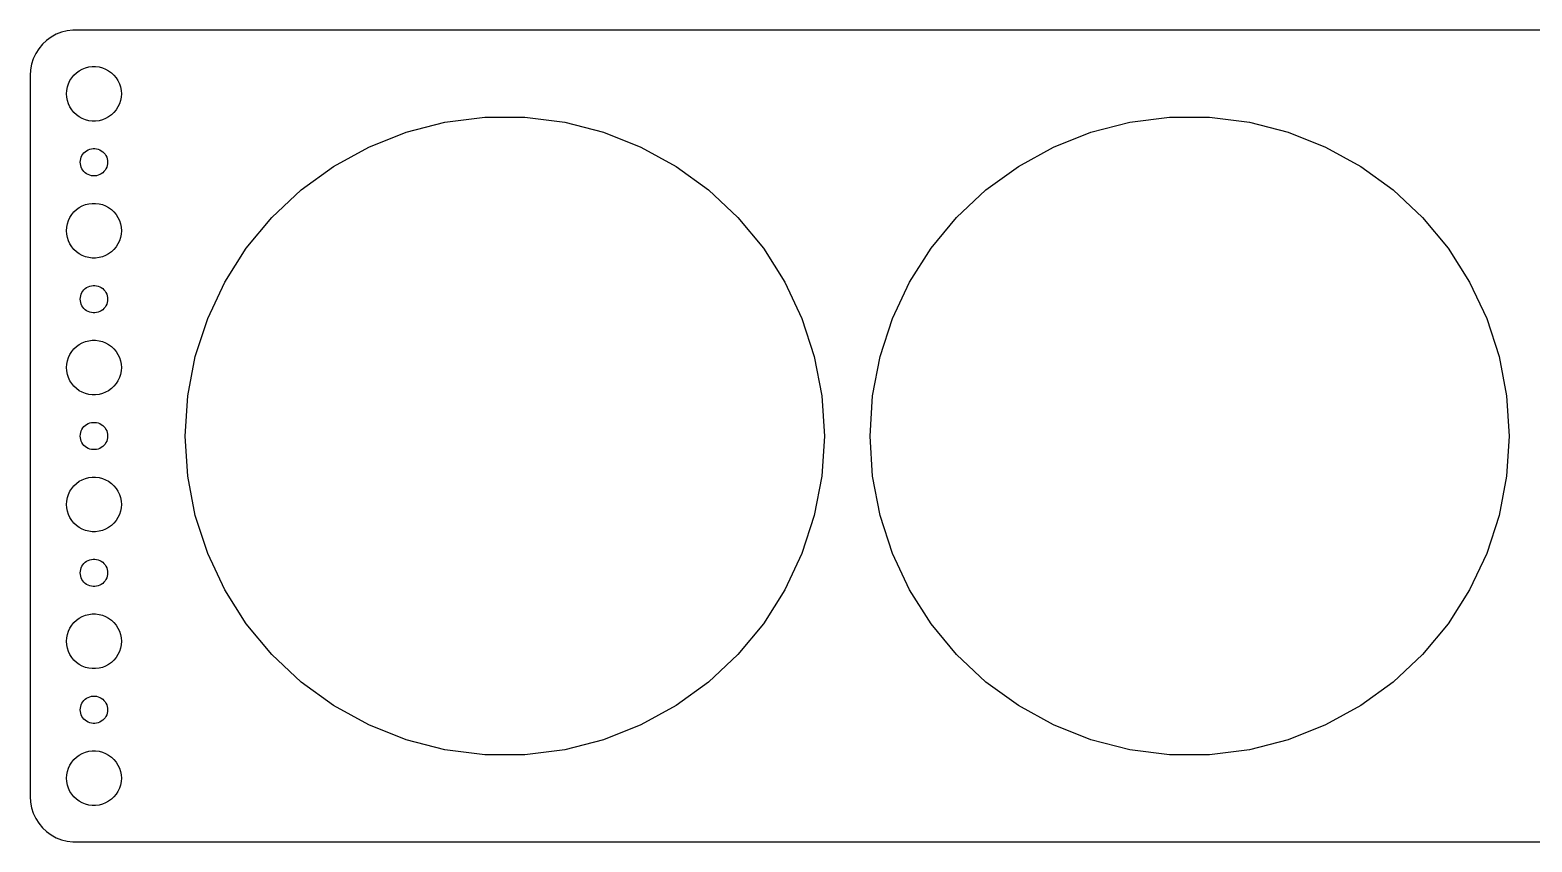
# Model space of a CAD drawing. Header units: metres. Extents: x -164 to 164, y 55 to 242.
# Drawn here: x -164.5 to 0, y 153.5 to 242.5 of the extents above; entities that cross this region are included whole.
import ezdxf

# ---------------------------------------------------------------- set-up
doc = ezdxf.new("R2010")
doc.units = ezdxf.units.M

msp = doc.modelspace()

# ---------------------------------------------------------------- linework, layer by layer
for p, q in [((-161.629, 242.024), (-162.179, 241.722)), ((-161.045, 242.255), (-161.629, 242.024)), ((-160.437, 242.411), (-161.045, 242.255)), ((-159.814, 242.49), (-160.437, 242.411)), ((159.814, 242.49), (-159.814, 242.49)), ((-163.545, 240.439), (-163.882, 239.909)), ((-163.145, 240.923), (-163.545, 240.439)), ((-162.687, 241.353), (-163.145, 240.923)), ((-162.179, 241.722), (-162.687, 241.353)), ((-164.343, 238.743), (-164.461, 238.127)), ((-164.149, 239.341), (-164.343, 238.743)), ((-163.882, 239.909), (-164.149, 239.341)), ((-164.461, 238.127), (-164.5, 237.5)), ((-164.5, 237.5), (-164.5, 158.5)), ((-160.289, 236.604), (-160.129, 236.945)), ((-160.129, 236.945), (-159.927, 237.263)), ((-159.927, 237.263), (-159.687, 237.554)), ((-159.687, 237.554), (-159.412, 237.812)), ((-159.412, 237.812), (-159.107, 238.033)), ((-159.107, 238.033), (-158.777, 238.214)), ((-158.777, 238.214), (-158.427, 238.353)), ((-158.427, 238.353), (-158.062, 238.447)), ((-158.062, 238.447), (-157.688, 238.494)), ((-157.688, 238.494), (-157.312, 238.494)), ((-157.312, 238.494), (-156.938, 238.447)), ((-156.938, 238.447), (-156.573, 238.353)), ((-156.573, 238.353), (-156.223, 238.214)), ((-156.223, 238.214), (-155.893, 238.033)), ((-155.893, 238.033), (-155.588, 237.812)), ((-155.588, 237.812), (-155.313, 237.554)), ((-155.313, 237.554), (-155.073, 237.263)), ((-155.073, 237.263), (-154.871, 236.945)), ((-154.871, 236.945), (-154.711, 236.604)), ((-160.5, 235.5), (-160.476, 235.876)), ((-160.476, 235.124), (-160.5, 235.5)), ((-160.476, 235.876), (-160.406, 236.246)), ((-160.406, 236.246), (-160.289, 236.604)), ((-154.711, 236.604), (-154.594, 236.246)), ((-154.594, 236.246), (-154.524, 235.876)), ((-154.524, 235.876), (-154.5, 235.5)), ((-154.5, 235.5), (-154.524, 235.124)), ((-160.406, 234.754), (-160.476, 235.124)), ((-160.289, 234.396), (-160.406, 234.754)), ((-160.129, 234.055), (-160.289, 234.396)), ((-159.927, 233.737), (-160.129, 234.055)), ((-159.687, 233.446), (-159.927, 233.737)), ((-155.073, 233.737), (-155.313, 233.446)), ((-154.871, 234.055), (-155.073, 233.737)), ((-154.711, 234.396), (-154.871, 234.055)), ((-154.594, 234.754), (-154.711, 234.396)), ((-154.524, 235.124), (-154.594, 234.754)), ((-159.412, 233.188), (-159.687, 233.446)), ((-159.107, 232.967), (-159.412, 233.188)), ((-158.777, 232.786), (-159.107, 232.967)), ((-158.427, 232.647), (-158.777, 232.786)), ((-158.062, 232.553), (-158.427, 232.647)), ((-157.688, 232.506), (-158.062, 232.553)), ((-157.312, 232.506), (-157.688, 232.506)), ((-156.938, 232.553), (-157.312, 232.506)), ((-156.573, 232.647), (-156.938, 232.553)), ((-156.223, 232.786), (-156.573, 232.647)), ((-155.893, 232.967), (-156.223, 232.786)), ((-155.588, 233.188), (-155.893, 232.967)), ((-155.313, 233.446), (-155.588, 233.188)), ((-123.316, 231.287), (-119.058, 232.38)), ((-119.058, 232.38), (-114.698, 232.931)), ((-114.698, 232.931), (-110.302, 232.931)), ((-110.302, 232.931), (-105.942, 232.38)), ((-105.942, 232.38), (-101.684, 231.287)), ((-48.3156, 231.287), (-44.0583, 232.38)), ((-44.0583, 232.38), (-39.6977, 232.931)), ((-39.6977, 232.931), (-35.3023, 232.931)), ((-35.3023, 232.931), (-30.9417, 232.38)), ((-30.9417, 232.38), (-26.6844, 231.287)), ((-127.402, 229.669), (-123.316, 231.287)), ((-101.684, 231.287), (-97.5977, 229.669)), ((-52.4023, 229.669), (-48.3156, 231.287)), ((-26.6844, 231.287), (-22.5977, 229.669)), ((-158.895, 228.552), (-158.814, 228.723)), ((-158.814, 228.723), (-158.714, 228.882)), ((-158.714, 228.882), (-158.593, 229.027)), ((-158.593, 229.027), (-158.456, 229.156)), ((-158.456, 229.156), (-158.304, 229.266)), ((-158.304, 229.266), (-158.139, 229.357)), ((-158.139, 229.357), (-157.964, 229.427)), ((-157.964, 229.427), (-157.781, 229.473)), ((-157.781, 229.473), (-157.594, 229.497)), ((-157.594, 229.497), (-157.406, 229.497)), ((-157.406, 229.497), (-157.219, 229.473)), ((-157.219, 229.473), (-157.036, 229.427)), ((-157.036, 229.427), (-156.861, 229.357)), ((-156.861, 229.357), (-156.696, 229.266)), ((-156.696, 229.266), (-156.544, 229.156)), ((-156.544, 229.156), (-156.407, 229.027)), ((-156.407, 229.027), (-156.286, 228.882)), ((-156.286, 228.882), (-156.186, 228.723)), ((-156.186, 228.723), (-156.105, 228.552)), ((-131.254, 227.551), (-127.402, 229.669)), ((-97.5977, 229.669), (-93.7461, 227.551)), ((-56.2539, 227.551), (-52.4023, 229.669)), ((-22.5977, 229.669), (-18.746, 227.551)), ((-159, 228), (-158.988, 228.188)), ((-158.988, 227.812), (-159, 228)), ((-158.988, 228.188), (-158.953, 228.373)), ((-158.953, 227.627), (-158.988, 227.812)), ((-158.953, 228.373), (-158.895, 228.552)), ((-158.895, 227.448), (-158.953, 227.627)), ((-158.814, 227.277), (-158.895, 227.448)), ((-158.714, 227.118), (-158.814, 227.277)), ((-158.593, 226.973), (-158.714, 227.118)), ((-156.286, 227.118), (-156.407, 226.973)), ((-156.186, 227.277), (-156.286, 227.118)), ((-156.105, 227.448), (-156.186, 227.277)), ((-156.105, 228.552), (-156.047, 228.373)), ((-156.047, 227.627), (-156.105, 227.448)), ((-156.047, 228.373), (-156.012, 228.188)), ((-156.012, 227.812), (-156.047, 227.627)), ((-156.012, 228.188), (-156, 228)), ((-156, 228), (-156.012, 227.812)), ((-134.81, 224.968), (-131.254, 227.551)), ((-93.7461, 227.551), (-90.1902, 224.968)), ((-59.8098, 224.968), (-56.2539, 227.551)), ((-18.746, 227.551), (-15.1902, 224.968)), ((-158.456, 226.844), (-158.593, 226.973)), ((-158.304, 226.734), (-158.456, 226.844)), ((-158.139, 226.643), (-158.304, 226.734)), ((-157.964, 226.573), (-158.139, 226.643)), ((-157.781, 226.527), (-157.964, 226.573)), ((-157.594, 226.503), (-157.781, 226.527)), ((-157.406, 226.503), (-157.594, 226.503)), ((-157.219, 226.527), (-157.406, 226.503)), ((-157.036, 226.573), (-157.219, 226.527)), ((-156.861, 226.643), (-157.036, 226.573)), ((-156.696, 226.734), (-156.861, 226.643)), ((-156.544, 226.844), (-156.696, 226.734)), ((-156.407, 226.973), (-156.544, 226.844)), ((-138.014, 221.959), (-134.81, 224.968)), ((-90.1902, 224.968), (-86.9861, 221.959)), ((-63.0139, 221.959), (-59.8098, 224.968)), ((-15.1902, 224.968), (-11.9861, 221.959)), ((-160.129, 221.945), (-159.927, 222.263)), ((-159.927, 222.263), (-159.687, 222.554)), ((-159.687, 222.554), (-159.412, 222.812)), ((-159.412, 222.812), (-159.107, 223.033)), ((-159.107, 223.033), (-158.777, 223.214)), ((-158.777, 223.214), (-158.427, 223.353)), ((-158.427, 223.353), (-158.062, 223.447)), ((-158.062, 223.447), (-157.688, 223.494)), ((-157.688, 223.494), (-157.312, 223.494)), ((-157.312, 223.494), (-156.938, 223.447)), ((-156.938, 223.447), (-156.573, 223.353)), ((-156.573, 223.353), (-156.223, 223.214)), ((-156.223, 223.214), (-155.893, 223.033)), ((-155.893, 223.033), (-155.588, 222.812)), ((-155.588, 222.812), (-155.313, 222.554)), ((-155.313, 222.554), (-155.073, 222.263)), ((-155.073, 222.263), (-154.871, 221.945)), ((-160.5, 220.5), (-160.476, 220.876)), ((-160.476, 220.124), (-160.5, 220.5)), ((-160.476, 220.876), (-160.406, 221.246)), ((-160.406, 221.246), (-160.289, 221.604)), ((-160.289, 221.604), (-160.129, 221.945)), ((-154.871, 221.945), (-154.711, 221.604)), ((-154.711, 221.604), (-154.594, 221.246)), ((-154.594, 221.246), (-154.524, 220.876)), ((-154.524, 220.876), (-154.5, 220.5)), ((-154.5, 220.5), (-154.524, 220.124)), ((-140.816, 218.572), (-138.014, 221.959)), ((-86.9861, 221.959), (-84.1844, 218.572)), ((-65.8156, 218.572), (-63.0139, 221.959)), ((-11.9861, 221.959), (-9.1844, 218.572)), ((-160.406, 219.754), (-160.476, 220.124)), ((-160.289, 219.396), (-160.406, 219.754)), ((-160.129, 219.055), (-160.289, 219.396)), ((-159.927, 218.737), (-160.129, 219.055)), ((-154.871, 219.055), (-155.073, 218.737)), ((-154.711, 219.396), (-154.871, 219.055)), ((-154.594, 219.754), (-154.711, 219.396)), ((-154.524, 220.124), (-154.594, 219.754)), ((-159.687, 218.446), (-159.927, 218.737)), ((-159.412, 218.188), (-159.687, 218.446)), ((-159.107, 217.967), (-159.412, 218.188)), ((-158.777, 217.786), (-159.107, 217.967)), ((-158.427, 217.647), (-158.777, 217.786)), ((-158.062, 217.553), (-158.427, 217.647)), ((-157.688, 217.506), (-158.062, 217.553)), ((-157.312, 217.506), (-157.688, 217.506)), ((-156.938, 217.553), (-157.312, 217.506)), ((-156.573, 217.647), (-156.938, 217.553)), ((-156.223, 217.786), (-156.573, 217.647)), ((-155.893, 217.967), (-156.223, 217.786)), ((-155.588, 218.188), (-155.893, 217.967)), ((-155.313, 218.446), (-155.588, 218.188)), ((-155.073, 218.737), (-155.313, 218.446)), ((-143.171, 214.861), (-140.816, 218.572)), ((-84.1844, 218.572), (-81.8293, 214.861)), ((-68.1707, 214.861), (-65.8156, 218.572)), ((-9.1844, 218.572), (-6.8293, 214.861)), ((-158.814, 213.723), (-158.714, 213.882)), ((-158.714, 213.882), (-158.593, 214.027)), ((-158.593, 214.027), (-158.456, 214.156)), ((-158.456, 214.156), (-158.304, 214.266)), ((-158.304, 214.266), (-158.139, 214.357)), ((-158.139, 214.357), (-157.964, 214.427)), ((-157.964, 214.427), (-157.781, 214.473)), ((-157.781, 214.473), (-157.594, 214.497)), ((-157.594, 214.497), (-157.406, 214.497)), ((-157.406, 214.497), (-157.219, 214.473)), ((-157.219, 214.473), (-157.036, 214.427)), ((-157.036, 214.427), (-156.861, 214.357)), ((-156.861, 214.357), (-156.696, 214.266)), ((-156.696, 214.266), (-156.544, 214.156)), ((-156.544, 214.156), (-156.407, 214.027)), ((-156.407, 214.027), (-156.286, 213.882)), ((-156.286, 213.882), (-156.186, 213.723)), ((-145.042, 210.884), (-143.171, 214.861)), ((-81.8293, 214.861), (-79.9578, 210.884)), ((-70.0422, 210.884), (-68.1707, 214.861)), ((-6.8293, 214.861), (-4.9578, 210.884)), ((-159, 213), (-158.988, 213.188)), ((-158.988, 212.812), (-159, 213)), ((-158.988, 213.188), (-158.953, 213.373)), ((-158.953, 212.627), (-158.988, 212.812)), ((-158.953, 213.373), (-158.895, 213.552)), ((-158.895, 212.448), (-158.953, 212.627)), ((-158.895, 213.552), (-158.814, 213.723)), ((-158.814, 212.277), (-158.895, 212.448)), ((-158.714, 212.118), (-158.814, 212.277)), ((-156.186, 212.277), (-156.286, 212.118)), ((-156.186, 213.723), (-156.105, 213.552)), ((-156.105, 212.448), (-156.186, 212.277)), ((-156.105, 213.552), (-156.047, 213.373)), ((-156.047, 212.627), (-156.105, 212.448)), ((-156.047, 213.373), (-156.012, 213.188)), ((-156.012, 212.812), (-156.047, 212.627)), ((-156.012, 213.188), (-156, 213)), ((-156, 213), (-156.012, 212.812)), ((-158.593, 211.973), (-158.714, 212.118)), ((-158.456, 211.844), (-158.593, 211.973)), ((-158.304, 211.734), (-158.456, 211.844)), ((-158.139, 211.643), (-158.304, 211.734)), ((-157.964, 211.573), (-158.139, 211.643)), ((-157.781, 211.527), (-157.964, 211.573)), ((-157.594, 211.503), (-157.781, 211.527)), ((-157.406, 211.503), (-157.594, 211.503)), ((-157.219, 211.527), (-157.406, 211.503)), ((-157.036, 211.573), (-157.219, 211.527)), ((-156.861, 211.643), (-157.036, 211.573)), ((-156.696, 211.734), (-156.861, 211.643)), ((-156.544, 211.844), (-156.696, 211.734)), ((-156.407, 211.973), (-156.544, 211.844)), ((-156.286, 212.118), (-156.407, 211.973)), ((-146.4, 206.704), (-145.042, 210.884)), ((-79.9578, 210.884), (-78.5996, 206.704)), ((-71.4004, 206.704), (-70.0422, 210.884)), ((-4.9578, 210.884), (-3.5996, 206.704)), ((-159.927, 207.263), (-159.687, 207.554)), ((-159.687, 207.554), (-159.412, 207.812)), ((-159.412, 207.812), (-159.107, 208.033)), ((-159.107, 208.033), (-158.777, 208.214)), ((-158.777, 208.214), (-158.427, 208.353)), ((-158.427, 208.353), (-158.062, 208.447)), ((-158.062, 208.447), (-157.688, 208.494)), ((-157.688, 208.494), (-157.312, 208.494)), ((-157.312, 208.494), (-156.938, 208.447)), ((-156.938, 208.447), (-156.573, 208.353)), ((-156.573, 208.353), (-156.223, 208.214)), ((-156.223, 208.214), (-155.893, 208.033)), ((-155.893, 208.033), (-155.588, 207.812)), ((-155.588, 207.812), (-155.313, 207.554)), ((-155.313, 207.554), (-155.073, 207.263)), ((-160.5, 205.5), (-160.476, 205.876)), ((-160.476, 205.876), (-160.406, 206.246)), ((-160.406, 206.246), (-160.289, 206.604)), ((-160.289, 206.604), (-160.129, 206.945)), ((-160.129, 206.945), (-159.927, 207.263)), ((-155.073, 207.263), (-154.871, 206.945)), ((-154.871, 206.945), (-154.711, 206.604)), ((-154.711, 206.604), (-154.594, 206.246)), ((-154.594, 206.246), (-154.524, 205.876)), ((-154.524, 205.876), (-154.5, 205.5)), ((-147.224, 202.387), (-146.4, 206.704)), ((-78.5996, 206.704), (-77.776, 202.387)), ((-72.224, 202.387), (-71.4004, 206.704)), ((-3.5996, 206.704), (-2.776, 202.387)), ((-160.476, 205.124), (-160.5, 205.5)), ((-160.406, 204.754), (-160.476, 205.124)), ((-160.289, 204.396), (-160.406, 204.754)), ((-160.129, 204.055), (-160.289, 204.396)), ((-159.927, 203.737), (-160.129, 204.055)), ((-154.871, 204.055), (-155.073, 203.737)), ((-154.711, 204.396), (-154.871, 204.055)), ((-154.594, 204.754), (-154.711, 204.396)), ((-154.524, 205.124), (-154.594, 204.754)), ((-154.5, 205.5), (-154.524, 205.124)), ((-159.687, 203.446), (-159.927, 203.737)), ((-159.412, 203.188), (-159.687, 203.446)), ((-159.107, 202.967), (-159.412, 203.188)), ((-158.777, 202.786), (-159.107, 202.967)), ((-158.427, 202.647), (-158.777, 202.786)), ((-158.062, 202.553), (-158.427, 202.647)), ((-157.688, 202.506), (-158.062, 202.553)), ((-157.312, 202.506), (-157.688, 202.506)), ((-156.938, 202.553), (-157.312, 202.506)), ((-156.573, 202.647), (-156.938, 202.553)), ((-156.223, 202.786), (-156.573, 202.647)), ((-155.893, 202.967), (-156.223, 202.786)), ((-155.588, 203.188), (-155.893, 202.967)), ((-155.313, 203.446), (-155.588, 203.188)), ((-155.073, 203.737), (-155.313, 203.446)), ((-147.5, 198), (-147.224, 202.387)), ((-77.776, 202.387), (-77.5, 198)), ((-72.5, 198), (-72.224, 202.387)), ((-2.776, 202.387), (-2.5, 198)), ((-158.593, 199.027), (-158.456, 199.156)), ((-158.456, 199.156), (-158.304, 199.266)), ((-158.304, 199.266), (-158.139, 199.357)), ((-158.139, 199.357), (-157.964, 199.427)), ((-157.964, 199.427), (-157.781, 199.473)), ((-157.781, 199.473), (-157.594, 199.497)), ((-157.594, 199.497), (-157.406, 199.497)), ((-157.406, 199.497), (-157.219, 199.473)), ((-157.219, 199.473), (-157.036, 199.427)), ((-157.036, 199.427), (-156.861, 199.357)), ((-156.861, 199.357), (-156.696, 199.266)), ((-156.696, 199.266), (-156.544, 199.156)), ((-156.544, 199.156), (-156.407, 199.027)), ((-159, 198), (-158.988, 198.188)), ((-158.988, 197.812), (-159, 198)), ((-158.988, 198.188), (-158.953, 198.373)), ((-158.953, 197.627), (-158.988, 197.812)), ((-158.953, 198.373), (-158.895, 198.552)), ((-158.895, 197.448), (-158.953, 197.627)), ((-158.895, 198.552), (-158.814, 198.723)), ((-158.814, 197.277), (-158.895, 197.448)), ((-158.814, 198.723), (-158.714, 198.882)), ((-158.714, 198.882), (-158.593, 199.027)), ((-156.407, 199.027), (-156.286, 198.882)), ((-156.286, 198.882), (-156.186, 198.723)), ((-156.186, 198.723), (-156.105, 198.552)), ((-156.105, 197.448), (-156.186, 197.277)), ((-156.105, 198.552), (-156.047, 198.373)), ((-156.047, 197.627), (-156.105, 197.448)), ((-156.047, 198.373), (-156.012, 198.188)), ((-156.012, 197.812), (-156.047, 197.627)), ((-156.012, 198.188), (-156, 198)), ((-156, 198), (-156.012, 197.812)), ((-147.224, 193.613), (-147.5, 198)), ((-77.5, 198), (-77.776, 193.613)), ((-72.224, 193.613), (-72.5, 198)), ((-2.5, 198), (-2.776, 193.613)), ((-158.714, 197.118), (-158.814, 197.277)), ((-158.593, 196.973), (-158.714, 197.118)), ((-158.456, 196.844), (-158.593, 196.973)), ((-158.304, 196.734), (-158.456, 196.844)), ((-158.139, 196.643), (-158.304, 196.734)), ((-157.964, 196.573), (-158.139, 196.643)), ((-157.781, 196.527), (-157.964, 196.573)), ((-157.594, 196.503), (-157.781, 196.527)), ((-157.406, 196.503), (-157.594, 196.503)), ((-157.219, 196.527), (-157.406, 196.503)), ((-157.036, 196.573), (-157.219, 196.527)), ((-156.861, 196.643), (-157.036, 196.573)), ((-156.696, 196.734), (-156.861, 196.643)), ((-156.544, 196.844), (-156.696, 196.734)), ((-156.407, 196.973), (-156.544, 196.844)), ((-156.286, 197.118), (-156.407, 196.973)), ((-156.186, 197.277), (-156.286, 197.118)), ((-159.927, 192.263), (-159.687, 192.554)), ((-159.687, 192.554), (-159.412, 192.812)), ((-159.412, 192.812), (-159.107, 193.033)), ((-159.107, 193.033), (-158.777, 193.214)), ((-158.777, 193.214), (-158.427, 193.353)), ((-158.427, 193.353), (-158.062, 193.447)), ((-158.062, 193.447), (-157.688, 193.494)), ((-157.688, 193.494), (-157.312, 193.494)), ((-157.312, 193.494), (-156.938, 193.447)), ((-156.938, 193.447), (-156.573, 193.353)), ((-156.573, 193.353), (-156.223, 193.214)), ((-156.223, 193.214), (-155.893, 193.033)), ((-155.893, 193.033), (-155.588, 192.812)), ((-155.588, 192.812), (-155.313, 192.554)), ((-155.313, 192.554), (-155.073, 192.263)), ((-146.4, 189.296), (-147.224, 193.613)), ((-77.776, 193.613), (-78.5996, 189.296)), ((-71.4004, 189.296), (-72.224, 193.613)), ((-2.776, 193.613), (-3.5996, 189.296)), ((-160.5, 190.5), (-160.476, 190.876)), ((-160.476, 190.876), (-160.406, 191.246)), ((-160.406, 191.246), (-160.289, 191.604)), ((-160.289, 191.604), (-160.129, 191.945)), ((-160.129, 191.945), (-159.927, 192.263)), ((-155.073, 192.263), (-154.871, 191.945)), ((-154.871, 191.945), (-154.711, 191.604)), ((-154.711, 191.604), (-154.594, 191.246)), ((-154.594, 191.246), (-154.524, 190.876)), ((-154.524, 190.876), (-154.5, 190.5)), ((-160.476, 190.124), (-160.5, 190.5)), ((-160.406, 189.754), (-160.476, 190.124)), ((-160.289, 189.396), (-160.406, 189.754)), ((-160.129, 189.055), (-160.289, 189.396)), ((-154.711, 189.396), (-154.871, 189.055)), ((-154.594, 189.754), (-154.711, 189.396)), ((-154.524, 190.124), (-154.594, 189.754)), ((-154.5, 190.5), (-154.524, 190.124)), ((-145.042, 185.116), (-146.4, 189.296)), ((-78.5996, 189.296), (-79.9578, 185.116)), ((-70.0422, 185.116), (-71.4004, 189.296)), ((-3.5996, 189.296), (-4.9578, 185.116)), ((-159.927, 188.737), (-160.129, 189.055)), ((-159.687, 188.446), (-159.927, 188.737)), ((-159.412, 188.188), (-159.687, 188.446)), ((-159.107, 187.967), (-159.412, 188.188)), ((-158.777, 187.786), (-159.107, 187.967)), ((-158.427, 187.647), (-158.777, 187.786)), ((-158.062, 187.553), (-158.427, 187.647)), ((-157.688, 187.506), (-158.062, 187.553)), ((-156.938, 187.553), (-157.312, 187.506)), ((-156.573, 187.647), (-156.938, 187.553)), ((-156.223, 187.786), (-156.573, 187.647)), ((-155.893, 187.967), (-156.223, 187.786)), ((-155.588, 188.188), (-155.893, 187.967)), ((-155.313, 188.446), (-155.588, 188.188)), ((-155.073, 188.737), (-155.313, 188.446)), ((-154.871, 189.055), (-155.073, 188.737)), ((-157.312, 187.506), (-157.688, 187.506)), ((-158.456, 184.156), (-158.304, 184.266)), ((-158.304, 184.266), (-158.139, 184.357)), ((-158.139, 184.357), (-157.964, 184.427)), ((-157.964, 184.427), (-157.781, 184.473)), ((-157.781, 184.473), (-157.594, 184.497)), ((-157.594, 184.497), (-157.406, 184.497)), ((-157.406, 184.497), (-157.219, 184.473)), ((-157.219, 184.473), (-157.036, 184.427)), ((-157.036, 184.427), (-156.861, 184.357)), ((-156.861, 184.357), (-156.696, 184.266)), ((-156.696, 184.266), (-156.544, 184.156)), ((-143.171, 181.139), (-145.042, 185.116)), ((-79.9578, 185.116), (-81.8293, 181.139)), ((-68.1707, 181.139), (-70.0422, 185.116)), ((-4.9578, 185.116), (-6.8293, 181.139)), ((-159, 183), (-158.988, 183.188)), ((-158.988, 182.812), (-159, 183)), ((-158.988, 183.188), (-158.953, 183.373)), ((-158.953, 182.627), (-158.988, 182.812)), ((-158.953, 183.373), (-158.895, 183.552)), ((-158.895, 182.448), (-158.953, 182.627)), ((-158.895, 183.552), (-158.814, 183.723)), ((-158.814, 183.723), (-158.714, 183.882)), ((-158.714, 183.882), (-158.593, 184.027)), ((-158.593, 184.027), (-158.456, 184.156)), ((-156.544, 184.156), (-156.407, 184.027)), ((-156.407, 184.027), (-156.286, 183.882)), ((-156.286, 183.882), (-156.186, 183.723)), ((-156.186, 183.723), (-156.105, 183.552)), ((-156.105, 183.552), (-156.047, 183.373)), ((-156.047, 182.627), (-156.105, 182.448)), ((-156.047, 183.373), (-156.012, 183.188)), ((-156.012, 182.812), (-156.047, 182.627)), ((-156.012, 183.188), (-156, 183)), ((-156, 183), (-156.012, 182.812)), ((-158.814, 182.277), (-158.895, 182.448)), ((-158.714, 182.118), (-158.814, 182.277)), ((-158.593, 181.973), (-158.714, 182.118)), ((-158.456, 181.844), (-158.593, 181.973)), ((-158.304, 181.734), (-158.456, 181.844)), ((-158.139, 181.643), (-158.304, 181.734)), ((-157.964, 181.573), (-158.139, 181.643)), ((-157.781, 181.527), (-157.964, 181.573)), ((-157.594, 181.503), (-157.781, 181.527)), ((-157.406, 181.503), (-157.594, 181.503)), ((-157.219, 181.527), (-157.406, 181.503)), ((-157.036, 181.573), (-157.219, 181.527)), ((-156.861, 181.643), (-157.036, 181.573)), ((-156.696, 181.734), (-156.861, 181.643)), ((-156.544, 181.844), (-156.696, 181.734)), ((-156.407, 181.973), (-156.544, 181.844)), ((-156.286, 182.118), (-156.407, 181.973)), ((-156.186, 182.277), (-156.286, 182.118)), ((-156.105, 182.448), (-156.186, 182.277)), ((-140.816, 177.428), (-143.171, 181.139)), ((-81.8293, 181.139), (-84.1844, 177.428)), ((-65.8156, 177.428), (-68.1707, 181.139)), ((-6.8293, 181.139), (-9.1844, 177.428)), ((-159.687, 177.554), (-159.412, 177.812)), ((-159.412, 177.812), (-159.107, 178.033)), ((-159.107, 178.033), (-158.777, 178.214)), ((-158.777, 178.214), (-158.427, 178.353)), ((-158.427, 178.353), (-158.062, 178.447)), ((-158.062, 178.447), (-157.688, 178.494)), ((-157.688, 178.494), (-157.312, 178.494)), ((-157.312, 178.494), (-156.938, 178.447)), ((-156.938, 178.447), (-156.573, 178.353)), ((-156.573, 178.353), (-156.223, 178.214)), ((-156.223, 178.214), (-155.893, 178.033)), ((-155.893, 178.033), (-155.588, 177.812)), ((-155.588, 177.812), (-155.313, 177.554)), ((-160.476, 175.876), (-160.406, 176.246)), ((-160.406, 176.246), (-160.289, 176.604)), ((-160.289, 176.604), (-160.129, 176.945)), ((-160.129, 176.945), (-159.927, 177.263)), ((-159.927, 177.263), (-159.687, 177.554)), ((-155.313, 177.554), (-155.073, 177.263)), ((-155.073, 177.263), (-154.871, 176.945)), ((-154.871, 176.945), (-154.711, 176.604)), ((-154.711, 176.604), (-154.594, 176.246)), ((-154.594, 176.246), (-154.524, 175.876)), ((-138.014, 174.041), (-140.816, 177.428)), ((-84.1844, 177.428), (-86.9861, 174.041)), ((-63.0139, 174.041), (-65.8156, 177.428)), ((-9.1844, 177.428), (-11.9861, 174.041)), ((-160.5, 175.5), (-160.476, 175.876)), ((-160.476, 175.124), (-160.5, 175.5)), ((-160.406, 174.754), (-160.476, 175.124)), ((-160.289, 174.396), (-160.406, 174.754)), ((-160.129, 174.055), (-160.289, 174.396)), ((-154.711, 174.396), (-154.871, 174.055)), ((-154.594, 174.754), (-154.711, 174.396)), ((-154.524, 175.124), (-154.594, 174.754)), ((-154.524, 175.876), (-154.5, 175.5)), ((-154.5, 175.5), (-154.524, 175.124)), ((-159.927, 173.737), (-160.129, 174.055)), ((-159.687, 173.446), (-159.927, 173.737)), ((-159.412, 173.188), (-159.687, 173.446)), ((-159.107, 172.967), (-159.412, 173.188)), ((-158.777, 172.786), (-159.107, 172.967)), ((-158.427, 172.647), (-158.777, 172.786)), ((-156.223, 172.786), (-156.573, 172.647)), ((-155.893, 172.967), (-156.223, 172.786)), ((-155.588, 173.188), (-155.893, 172.967)), ((-155.313, 173.446), (-155.588, 173.188)), ((-155.073, 173.737), (-155.313, 173.446)), ((-154.871, 174.055), (-155.073, 173.737)), ((-134.81, 171.032), (-138.014, 174.041)), ((-86.9861, 174.041), (-90.1902, 171.032)), ((-59.8098, 171.032), (-63.0139, 174.041)), ((-11.9861, 174.041), (-15.1902, 171.032)), ((-158.062, 172.553), (-158.427, 172.647)), ((-157.688, 172.506), (-158.062, 172.553)), ((-157.312, 172.506), (-157.688, 172.506)), ((-156.938, 172.553), (-157.312, 172.506)), ((-156.573, 172.647), (-156.938, 172.553)), ((-157.964, 169.427), (-157.781, 169.473)), ((-157.781, 169.473), (-157.594, 169.497)), ((-157.594, 169.497), (-157.406, 169.497)), ((-157.406, 169.497), (-157.219, 169.473)), ((-157.219, 169.473), (-157.036, 169.427)), ((-131.254, 168.449), (-134.81, 171.032)), ((-90.1902, 171.032), (-93.7461, 168.449)), ((-56.2539, 168.449), (-59.8098, 171.032)), ((-15.1902, 171.032), (-18.746, 168.449)), ((-159, 168), (-158.988, 168.188)), ((-158.988, 167.812), (-159, 168)), ((-158.988, 168.188), (-158.953, 168.373)), ((-158.953, 167.627), (-158.988, 167.812)), ((-158.953, 168.373), (-158.895, 168.552)), ((-158.895, 168.552), (-158.814, 168.723)), ((-158.814, 168.723), (-158.714, 168.882)), ((-158.714, 168.882), (-158.593, 169.027)), ((-158.593, 169.027), (-158.456, 169.156)), ((-158.456, 169.156), (-158.304, 169.266)), ((-158.304, 169.266), (-158.139, 169.357)), ((-158.139, 169.357), (-157.964, 169.427)), ((-157.036, 169.427), (-156.861, 169.357)), ((-156.861, 169.357), (-156.696, 169.266)), ((-156.696, 169.266), (-156.544, 169.156)), ((-156.544, 169.156), (-156.407, 169.027)), ((-156.407, 169.027), (-156.286, 168.882)), ((-156.286, 168.882), (-156.186, 168.723)), ((-156.186, 168.723), (-156.105, 168.552)), ((-156.105, 168.552), (-156.047, 168.373)), ((-156.047, 168.373), (-156.012, 168.188)), ((-156.012, 167.812), (-156.047, 167.627)), ((-156.012, 168.188), (-156, 168)), ((-156, 168), (-156.012, 167.812)), ((-127.402, 166.331), (-131.254, 168.449)), ((-93.7461, 168.449), (-97.5977, 166.331)), ((-52.4023, 166.331), (-56.2539, 168.449)), ((-18.746, 168.449), (-22.5977, 166.331)), ((-158.895, 167.448), (-158.953, 167.627)), ((-158.814, 167.277), (-158.895, 167.448)), ((-158.714, 167.118), (-158.814, 167.277)), ((-158.593, 166.973), (-158.714, 167.118)), ((-158.456, 166.844), (-158.593, 166.973)), ((-158.304, 166.734), (-158.456, 166.844)), ((-158.139, 166.643), (-158.304, 166.734)), ((-157.964, 166.573), (-158.139, 166.643)), ((-157.781, 166.527), (-157.964, 166.573)), ((-157.594, 166.503), (-157.781, 166.527)), ((-157.406, 166.503), (-157.594, 166.503)), ((-157.219, 166.527), (-157.406, 166.503)), ((-157.036, 166.573), (-157.219, 166.527)), ((-156.861, 166.643), (-157.036, 166.573)), ((-156.696, 166.734), (-156.861, 166.643)), ((-156.544, 166.844), (-156.696, 166.734)), ((-156.407, 166.973), (-156.544, 166.844)), ((-156.286, 167.118), (-156.407, 166.973)), ((-156.186, 167.277), (-156.286, 167.118)), ((-156.105, 167.448), (-156.186, 167.277)), ((-156.047, 167.627), (-156.105, 167.448)), ((-123.316, 164.713), (-127.402, 166.331)), ((-97.5977, 166.331), (-101.684, 164.713)), ((-48.3156, 164.713), (-52.4023, 166.331)), ((-22.5977, 166.331), (-26.6844, 164.713)), ((-119.058, 163.62), (-123.316, 164.713)), ((-101.684, 164.713), (-105.942, 163.62)), ((-44.0583, 163.62), (-48.3156, 164.713)), ((-26.6844, 164.713), (-30.9417, 163.62)), ((-159.412, 162.812), (-159.107, 163.033)), ((-159.107, 163.033), (-158.777, 163.214)), ((-158.777, 163.214), (-158.427, 163.353)), ((-158.427, 163.353), (-158.062, 163.447)), ((-158.062, 163.447), (-157.688, 163.494)), ((-157.688, 163.494), (-157.312, 163.494)), ((-157.312, 163.494), (-156.938, 163.447)), ((-156.938, 163.447), (-156.573, 163.353)), ((-156.573, 163.353), (-156.223, 163.214)), ((-156.223, 163.214), (-155.893, 163.033)), ((-155.893, 163.033), (-155.588, 162.812)), ((-114.698, 163.069), (-119.058, 163.62)), ((-110.302, 163.069), (-114.698, 163.069)), ((-105.942, 163.62), (-110.302, 163.069)), ((-39.6977, 163.069), (-44.0583, 163.62)), ((-35.3023, 163.069), (-39.6977, 163.069)), ((-30.9417, 163.62), (-35.3023, 163.069)), ((-160.476, 160.876), (-160.406, 161.246)), ((-160.406, 161.246), (-160.289, 161.604)), ((-160.289, 161.604), (-160.129, 161.945)), ((-160.129, 161.945), (-159.927, 162.263)), ((-159.927, 162.263), (-159.687, 162.554)), ((-159.687, 162.554), (-159.412, 162.812)), ((-155.588, 162.812), (-155.313, 162.554)), ((-155.313, 162.554), (-155.073, 162.263)), ((-155.073, 162.263), (-154.871, 161.945)), ((-154.871, 161.945), (-154.711, 161.604)), ((-154.711, 161.604), (-154.594, 161.246)), ((-154.594, 161.246), (-154.524, 160.876)), ((-160.5, 160.5), (-160.476, 160.876)), ((-160.476, 160.124), (-160.5, 160.5)), ((-160.406, 159.754), (-160.476, 160.124)), ((-160.289, 159.396), (-160.406, 159.754)), ((-154.594, 159.754), (-154.711, 159.396)), ((-154.524, 160.124), (-154.594, 159.754)), ((-154.524, 160.876), (-154.5, 160.5)), ((-154.5, 160.5), (-154.524, 160.124)), ((-164.5, 158.5), (-164.461, 157.873)), ((-160.129, 159.055), (-160.289, 159.396)), ((-159.927, 158.737), (-160.129, 159.055)), ((-159.687, 158.446), (-159.927, 158.737)), ((-159.412, 158.188), (-159.687, 158.446)), ((-159.107, 157.967), (-159.412, 158.188)), ((-158.777, 157.786), (-159.107, 157.967)), ((-155.893, 157.967), (-156.223, 157.786)), ((-155.588, 158.188), (-155.893, 157.967)), ((-155.313, 158.446), (-155.588, 158.188)), ((-155.073, 158.737), (-155.313, 158.446)), ((-154.871, 159.055), (-155.073, 158.737)), ((-154.711, 159.396), (-154.871, 159.055)), ((-164.461, 157.873), (-164.343, 157.257)), ((-164.343, 157.257), (-164.149, 156.659)), ((-164.149, 156.659), (-163.882, 156.091)), ((-158.427, 157.647), (-158.777, 157.786)), ((-158.062, 157.553), (-158.427, 157.647)), ((-157.688, 157.506), (-158.062, 157.553)), ((-157.312, 157.506), (-157.688, 157.506)), ((-156.938, 157.553), (-157.312, 157.506)), ((-156.573, 157.647), (-156.938, 157.553)), ((-156.223, 157.786), (-156.573, 157.647)), ((-163.882, 156.091), (-163.545, 155.561)), ((-163.545, 155.561), (-163.145, 155.077)), ((-163.145, 155.077), (-162.687, 154.647)), ((-162.687, 154.647), (-162.179, 154.278)), ((-162.179, 154.278), (-161.629, 153.976)), ((-161.629, 153.976), (-161.045, 153.745)), ((-161.045, 153.745), (-160.437, 153.589)), ((-160.437, 153.589), (-159.814, 153.51)), ((-159.814, 153.51), (159.814, 153.51))]:
    msp.add_line(p, q)

doc.saveas('drawing.dxf')
